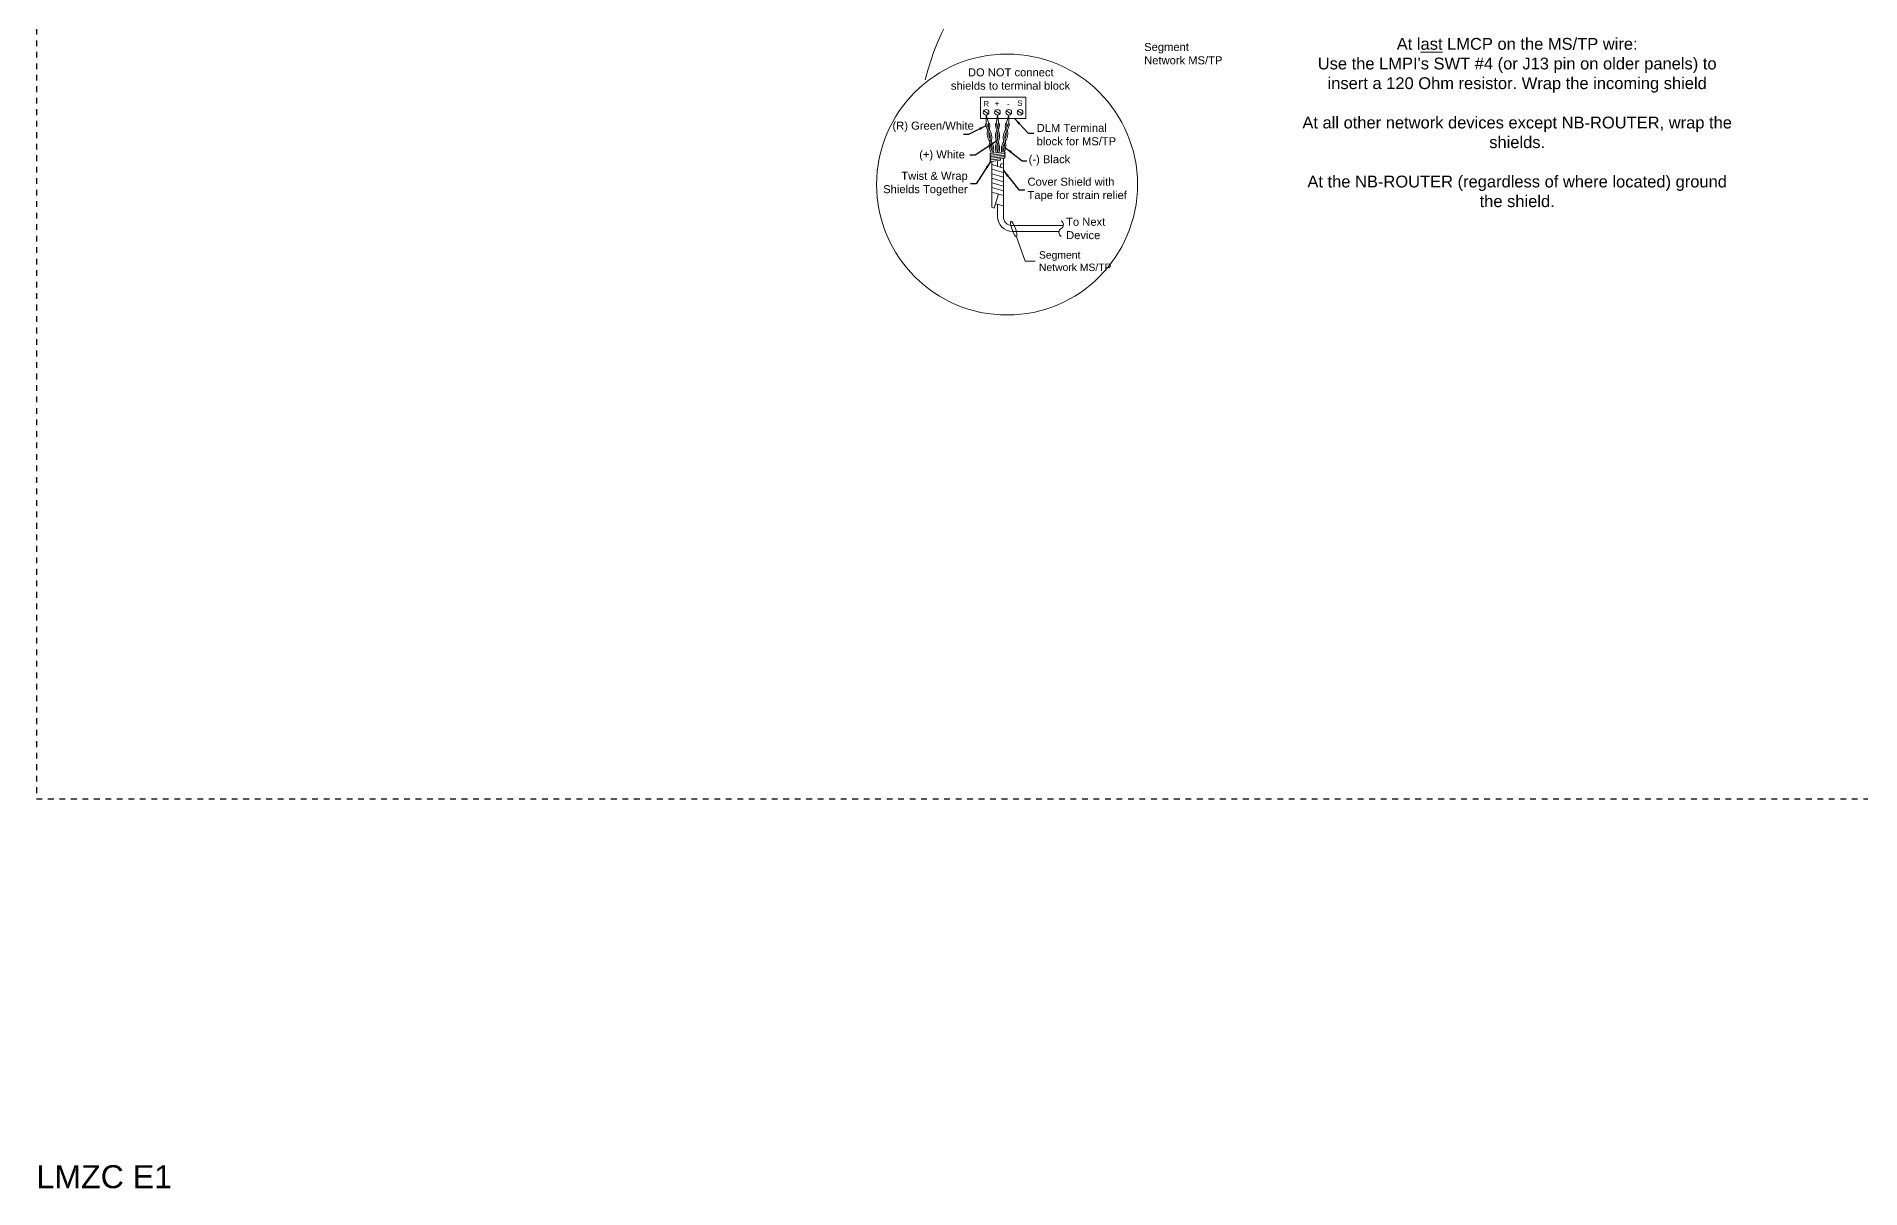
# Model space of a CAD drawing. Header units: inches. Extents: x -60 to 2005, y -577 to 104.
# Drawn here: x 502.8 to 582.2, y -432.5 to -382.3 of the extents above; entities that cross this region are included whole.
import ezdxf
from ezdxf.enums import TextEntityAlignment as Align

# ---------------------------------------------------------------- set-up
doc = ezdxf.new("R2010")
doc.units = ezdxf.units.IN
doc.header["$MEASUREMENT"] = 0
doc.linetypes.add('Demo', pattern=[0.5, 0.25, -0.25])
doc.layers.get('0').update_dxf_attribs({"lineweight": 5})
doc.layers.add('PS Borders', color=40, linetype='Demo', lineweight=5, plot=False)
doc.layers.add('WS_DETAIL', color=7, linetype='Continuous', lineweight=5)
doc.layers.add('WS_LowVoltage', color=6, linetype='Continuous', lineweight=5)
doc.styles.add('ARIAL', font='arial.ttf')
doc.dimstyles.get("Standard").update_dxf_attribs({"dimtxt": 0.18, "dimasz": 0.18, "dimexe": 0.18, "dimexo": 0.0625, "dimgap": 0.09, "dimtad": 0, "dimtih": 1, "dimtoh": 1, "dimdec": 4, "dimzin": 0, "dimdsep": 46, "dimtxsty": 'Standard', "dimcen": 0.09, "dimadec": 0, "dimazin": 0, "dimtfac": 1, "dimtdec": 4, "dimtofl": 0, "dimtmove": 0, "dimatfit": 3, "dimfxl": 1, "dimtolj": 1, "dimtzin": 0, "dimarcsym": 0})

# ---------------------------------------------------------------- blocks, each defined once
blk = doc.blocks.new('A$C65587FE4')
at = {"layer": 'WS_DETAIL'}
for p, q in [((0.468, 0.107), (0.027, 0.054)), ((0.033, 0.001), (0.478, 0.054))]:
    blk.add_line(p, q, dxfattribs=at)
for centre, start, end in [((0.027, 0.027), 90, 283.74828), ((0.474, 0.081), 276.87414, 103.79775)]:
    blk.add_arc(centre, 0.0271, start, end, dxfattribs=at)
blk = doc.blocks.new('G_ENDLINE')
blk.add_lwpolyline([(0.087, 0, -0.57735), (0, 0, 0.57735), (-0.087, 0, 0.57735)], format="xyb")

msp = doc.modelspace()

# ---------------------------------------------------------------- linework, layer by layer
msp.add_arc((551.896, -386.707), 10.695, 94.30044, 166.578)
at = {"layer": 'PS Borders', "lineweight": -3}
msp.add_lwpolyline([(502.816, -415.508), (638.386, -415.508), (638.386, -312.5), (502.816, -312.5)], close=True, dxfattribs=at)
at = {"layer": 'WS_DETAIL'}
for p, q in [((543.896, -384.977), (545.864, -384.977)), ((543.896, -385.899), (543.896, -384.977)), ((544.036, -385.569), (544.249, -385.693)), ((544.147, -386.142), (544.141, -385.754)), ((544.141, -385.754), (544.261, -386.123)), ((544.528, -385.569), (544.741, -385.693)), ((544.579, -386.138), (544.637, -385.754)), ((544.637, -385.754), (544.695, -386.138)), ((545.133, -385.754), (545.013, -386.123)), ((545.02, -385.569), (545.233, -385.693)), ((545.127, -386.142), (545.133, -385.754)), ((545.512, -385.569), (545.725, -385.693)), ((545.864, -385.899), (545.864, -384.977)), ((545.864, -385.899), (543.896, -385.899)), ((544.175, -386.137), (544.119, -386.147)), ((544.233, -386.128), (544.289, -386.118)), ((544.607, -386.138), (544.551, -386.138)), ((544.667, -386.138), (544.723, -386.138)), ((545.041, -386.128), (544.985, -386.118)), ((545.099, -386.137), (545.155, -386.147)), ((544.763, -387.65), (544.353, -387.7)), ((544.361, -387.769), (544.771, -387.719)), ((544.771, -387.719), (544.763, -387.65)), ((545.464, -391.046), (545.846, -392.107)), ((545.846, -392.107), (546.275, -392.107))]:
    msp.add_line(p, q, dxfattribs=at)
at = {"layer": 'WS_DETAIL', "const_width": 0.0129}
for points in [[(544.147, -386.142), (544.141, -385.754), (544.261, -386.123)], [(544.579, -386.138), (544.637, -385.754), (544.695, -386.138)], [(545.013, -386.123), (545.133, -385.754), (545.127, -386.142)]]:
    msp.add_lwpolyline(points, dxfattribs=at)
at = {"layer": 'WS_DETAIL'}
for centre, radius in [((545.052, -388.773), 5.677), ((544.142, -385.631), 0.123), ((544.634, -385.631), 0.123), ((545.126, -385.631), 0.123), ((545.618, -385.631), 0.123)]:
    msp.add_circle(centre, radius, dxfattribs=at)
for centre, radius, start, end in [((544.809, -386.032), 0.7, 189.46032, 211.10999), ((544.796, -386.018), 0.632, 190.9117, 215.15438), ((544.798, -386.563), 0.608, 164.22777, 189.22957), ((543.713, -386.743), 0.608, 9.69108, 35.15438), ((543.607, -386.216), 0.632, 351.77031, 8.00894), ((544.867, -386.551), 0.608, 173.54689, 189.22957), ((543.781, -386.732), 0.608, 9.69108, 35.15438), ((544.867, -386.551), 0.608, 163.76627, 164.22777), ((543.599, -386.233), 0.7, 347.81065, 9.46032), ((545.153, -386.66), 0.608, 154.76745, 179.76925), ((545.251, -386.138), 0.7, 180, 201.64967), ((544.052, -386.66), 0.608, 0.23075, 25.69406), ((545.24, -386.122), 0.632, 181.45138, 205.69406), ((545.222, -386.66), 0.608, 164.08657, 179.76925), ((544.035, -386.122), 0.632, 342.30999, 358.54862), ((544.122, -386.66), 0.608, 0.23075, 25.69406), ((545.222, -386.66), 0.608, 154.30594, 154.76745), ((544.024, -386.138), 0.7, 338.35033, 0), ((545.493, -386.732), 0.608, 144.84562, 170.30892), ((545.561, -386.743), 0.608, 144.84562, 170.30892), ((545.675, -386.233), 0.7, 170.53968, 192.18935), ((544.407, -386.551), 0.608, 15.77223, 16.23373), ((544.479, -386.018), 0.632, 324.84562, 349.0883), ((544.407, -386.551), 0.608, 350.77043, 6.45311), ((545.667, -386.216), 0.632, 171.99106, 188.22969), ((544.476, -386.563), 0.608, 350.77043, 15.77223), ((544.465, -386.032), 0.7, 328.89001, 350.53968), ((544.798, -386.558), 0.608, 189.69108, 214.69287), ((544.866, -386.546), 0.608, 189.69108, 205.37375), ((544.98, -387.056), 0.7, 167.81065, 189.46032), ((544.98, -387.056), 0.7, 189.46032, 210.97532), ((543.712, -386.739), 0.608, 343.76627, 9.22957), ((544.972, -387.074), 0.632, 163.76627, 188.00894), ((543.783, -387.272), 0.632, 10.9117, 27.15033), ((544.966, -387.042), 0.632, 190.9117, 215.15438), ((543.781, -386.727), 0.608, 343.76627, 9.22957), ((544.866, -386.546), 0.608, 214.69287, 215.15438), ((543.77, -387.258), 0.7, 9.46032, 31.10999), ((543.778, -387.24), 0.632, 351.77031, 8.00894), ((543.77, -387.258), 0.7, 347.81065, 9.46032), ((545.153, -386.655), 0.608, 180.23075, 205.23255), ((545.251, -387.177), 0.7, 158.35033, 180), ((545.251, -387.177), 0.7, 180, 197.9088), ((544.052, -386.655), 0.608, 334.30594, 359.76925), ((545.24, -387.193), 0.632, 154.30594, 178.54862), ((545.24, -387.161), 0.632, 181.45138, 200.70133), ((545.222, -386.655), 0.608, 180.23075, 195.91343), ((544.035, -387.193), 0.632, 1.45138, 17.69001), ((544.035, -387.161), 0.632, 342.30999, 358.54862), ((544.122, -386.655), 0.608, 334.30594, 359.76925), ((545.222, -386.655), 0.608, 205.23255, 205.69406), ((544.024, -387.177), 0.7, 360, 21.64967), ((544.024, -387.177), 0.7, 343.21943, 0), ((545.505, -387.258), 0.7, 170.53968, 188.71921), ((545.505, -387.258), 0.7, 148.89001, 170.53968), ((544.308, -387.042), 0.632, 329.95264, 349.0883), ((545.496, -387.24), 0.632, 171.99106, 188.22969), ((545.491, -387.272), 0.632, 152.84967, 169.0883), ((545.494, -386.727), 0.608, 170.77043, 196.23373), ((544.408, -386.546), 0.608, 324.84562, 325.30713), ((544.303, -387.074), 0.632, 351.99106, 16.23373), ((544.294, -387.056), 0.7, 335.18436, 350.53968), ((545.562, -386.739), 0.608, 170.77043, 196.23373), ((544.408, -386.546), 0.608, 334.62625, 350.30892), ((544.477, -386.558), 0.608, 325.30713, 350.30892), ((544.294, -387.056), 0.7, 350.53968, 12.18935), ((544.353, -387.735), 0.0349, 90, 283.74828), ((543.952, -387.757), 0.608, 34.98305, 35.15438), ((545.038, -387.576), 0.608, 163.76627, 163.94966)]:
    msp.add_arc(centre, radius, start, end, dxfattribs=at)
at = {"layer": 'WS_DETAIL', "extrusion": (0, 0, -1)}
msp.add_ellipse((545.342, -390.709), major_axis=(0.121, -0.337), ratio=0.22265, dxfattribs=at)
at = {"layer": 'WS_LowVoltage'}
for p, q in [((544.383, -387.766), (544.383, -389.763)), ((544.383, -387.905), (544.891, -388.054)), ((544.383, -388.104), (544.891, -388.253)), ((544.637, -387.735), (544.637, -387.98)), ((544.637, -387.735), (544.637, -387.98)), ((544.792, -387.854), (544.746, -388.012)), ((544.792, -387.854), (544.891, -387.883)), ((544.891, -387.635), (544.891, -390.173)), ((544.383, -388.303), (544.891, -388.452)), ((544.383, -388.502), (544.891, -388.651)), ((544.383, -388.701), (544.891, -388.85)), ((544.383, -388.9), (544.891, -389.049)), ((544.383, -389.099), (544.891, -389.248)), ((544.676, -389.185), (544.496, -389.796)), ((544.552, -389.607), (544.891, -389.707)), ((544.637, -389.632), (544.637, -390.169)), ((544.383, -389.763), (544.496, -389.796)), ((545.277, -390.56), (547.502, -390.56)), ((545.282, -390.813), (547.315, -390.813))]:
    msp.add_line(p, q, dxfattribs=at)
for centre, radius in [((545.282, -390.169), 0.645), ((545.277, -390.173), 0.387)]:
    msp.add_arc(centre, radius, 180, 270, dxfattribs=at)

# ---------------------------------------------------------------- block references
at = {"layer": 'WS_DETAIL', "xscale": 1.289509719992166, "yscale": 1.289509719992166, "zscale": 1.289509719992166}
for p in [(544.318, -387.49), (544.318, -387.56), (544.318, -387.63), (544.318, -387.7)]:
    msp.add_blockref('A$C65587FE4', p, dxfattribs=at)
at = {"layer": 'WS_DETAIL', "xscale": 3.918406097461135, "yscale": 3.918406097461135, "zscale": 3.918406097461135, "rotation": 90}
msp.add_blockref('G_ENDLINE', (547.409, -390.687), dxfattribs=at)

# ---------------------------------------------------------------- texts
at = {"linetype": 'Continuous', "insert": (567.25, -386.079), "char_height": 0.513413, "width": 19.13114, "attachment_point": 5, "style": 'ARIAL'}
msp.add_mtext("At l{\\Last} LMCP on the MS/TP wire:\\PUse the LMPI's SWT #4 (or J13 pin on older panels) to insert a 120 Ohm resistor. Wrap the incoming shield\\P\\PAt all other network devices except NB-ROUTER, wrap the shields.\\P\\PAt the NB-ROUTER (regardless of where located) ground the shield.", dxfattribs=at)
at = {"lineweight": -3, "insert": (502.816, -431.444), "char_height": 1, "attachment_point": 1, "style": 'ARIAL'}
msp.add_mtext_dynamic_manual_height_columns('LMZC E1', width=25.92219, gutter_width=1, heights=[0], dxfattribs=at)
at = {"layer": 'WS_DETAIL', "style": 'ARIAL'}
for s, p in [('R', (544.148, -385.26)), ('+', (544.617, -385.255)), ('-', (545.109, -385.255)), ('S', (545.611, -385.23))]:
    msp.add_text(s, height=0.246, dxfattribs=at).set_placement(p, align=Align.MIDDLE)
at = {"layer": 'WS_DETAIL', "char_height": 0.34817, "style": 'ARIAL'}
for s, insert, width, attachment_point in [('Segment \\PNetwork MS/TP', (551.018, -382.613), 3.38755, 1), ('\\pi0.78758;DO NOT connect \\P\\pi0.045292;shields to terminal block', (542.562, -384.651), 5.26417, 7)]:
    msp.add_mtext(s, dxfattribs=dict(at, insert=insert, width=width, attachment_point=attachment_point))
at = {"layer": 'WS_DETAIL', "style": 'ARIAL'}
for s, insert, char_height, attachment_point in [('(R) Green/White', (540.065, -386.49), 0.34817, 7), ('DLM Terminal \\Pblock for MS/TP', (546.34, -387.069), 0.34817, 7), ('(+) White', (543.215, -387.742), 0.3482, 9), ('(-) Black', (547.802, -387.951), 0.3482, 9), ('Twist & Wrap \\PShields Together', (543.339, -389.254), 0.34817, 9), ('Cover Shield with \\PTape for strain relief', (545.942, -389.51), 0.34817, 7)]:
    msp.add_mtext(s, dxfattribs=dict(at, insert=insert, char_height=char_height, attachment_point=attachment_point))
at = {"layer": 'WS_DETAIL', "linetype": 'Continuous', "width": 8.93445, "attachment_point": 4, "style": 'ARIAL'}
for s, insert, char_height in [('To Next \\PDevice', (547.622, -390.687), 0.3482), ('Segment \\PNetwork MS/TP', (546.441, -392.107), 0.32238)]:
    msp.add_mtext(s, dxfattribs=dict(at, insert=insert, char_height=char_height))

# ---------------------------------------------------------------- leaders
at = {"layer": 'WS_DETAIL'}
for points in [[(544.135, -386.217), (543.367, -386.589), (543.15, -386.589)], [(545.381, -385.904), (545.969, -386.532), (546.224, -386.533)], [(544.589, -386.883), (543.662, -387.489), (543.429, -387.489)], [(544.984, -387.171), (545.702, -387.735), (545.918, -387.736)], [(544.336, -387.766), (543.711, -388.75), (543.456, -388.75)], [(544.896, -388.168), (545.57, -389.007), (545.826, -389.008)]]:
    msp.add_leader(points, dimstyle='Standard', override={"dimasz": 0.31, "dimgap": 0.09, "dimtad": 0}, dxfattribs=at)

doc.saveas('drawing.dxf')
